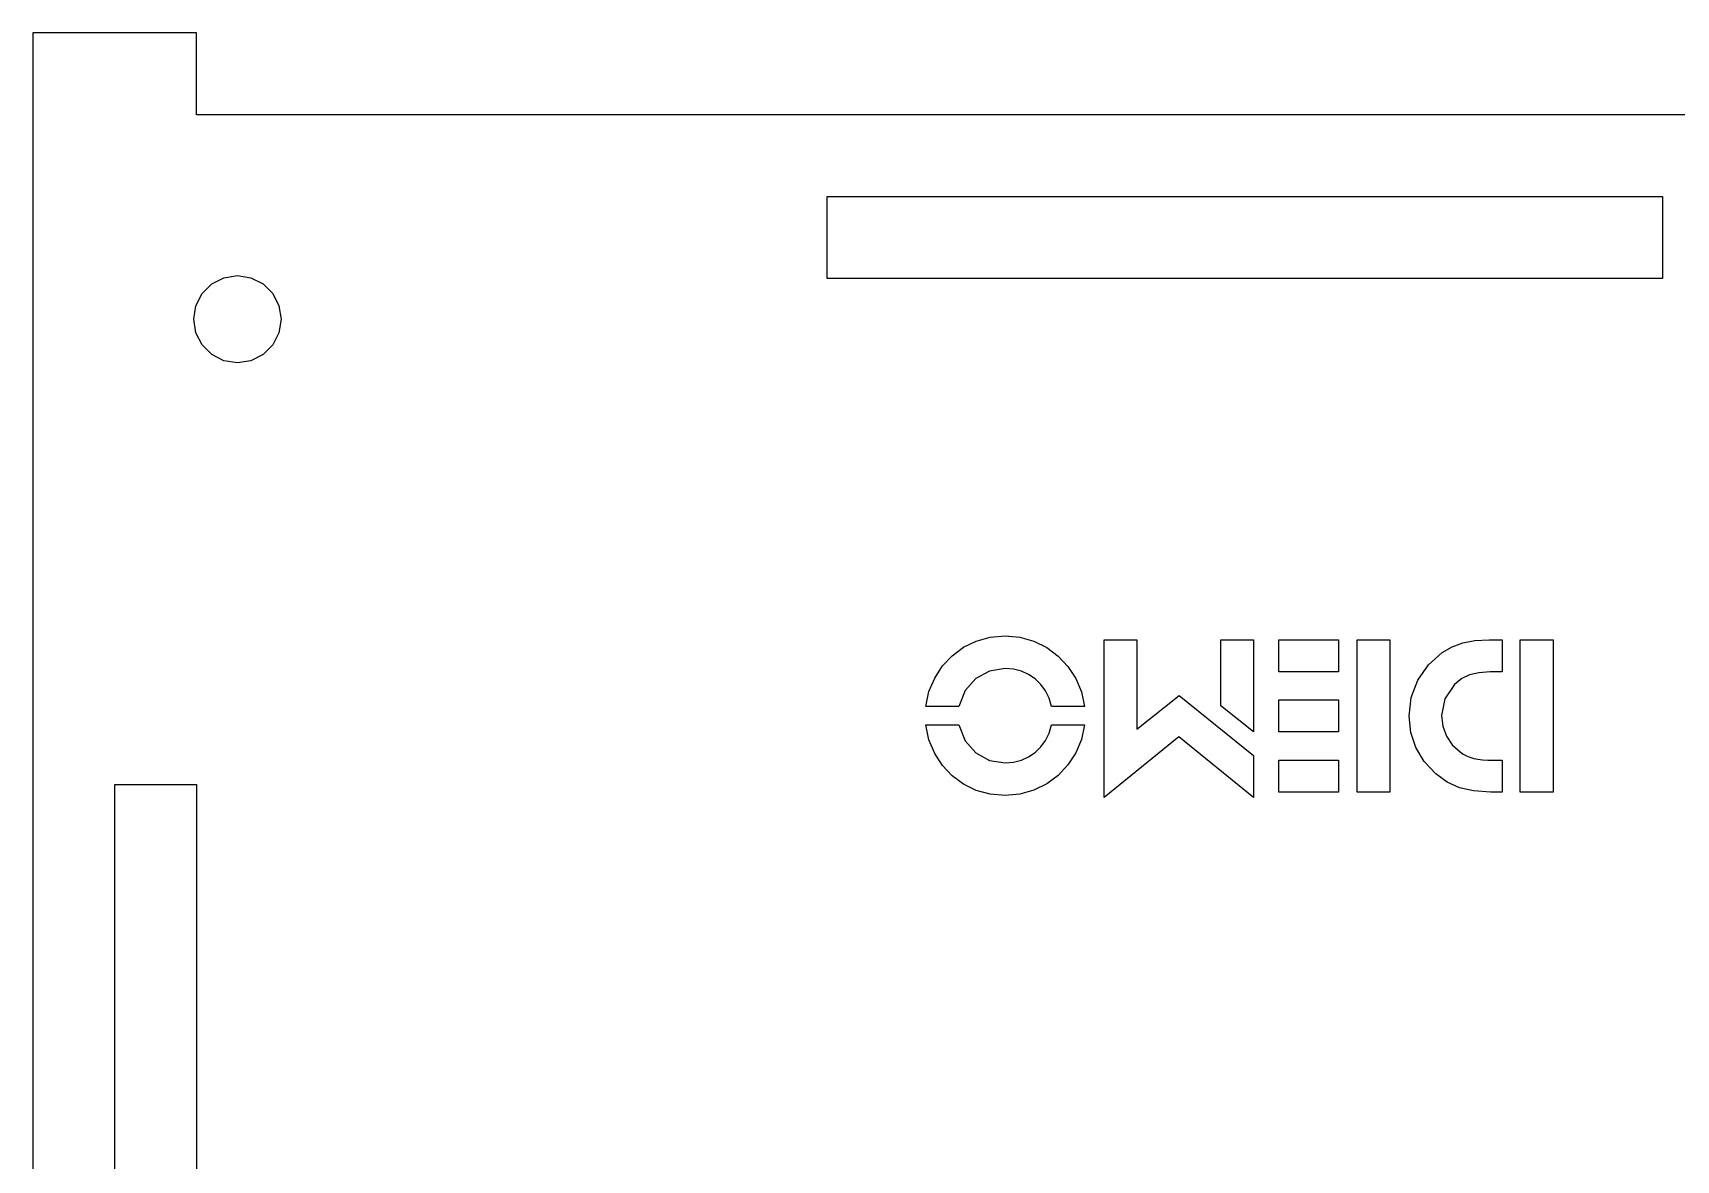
# Model space of a CAD drawing. Header units: metres. Extents: x 0 to 786, y 0 to 155.
# Drawn here: x 297.6 to 357.9, y 41.3 to 82.6 of the extents above; entities that cross this region are included whole.
import ezdxf

# ---------------------------------------------------------------- set-up
doc = ezdxf.new("R2010")
doc.units = ezdxf.units.M

msp = doc.modelspace()

# ---------------------------------------------------------------- linework, layer by layer
for p, q in [((303.61, 82.6465), (297.61, 82.6465)), ((297.61, 82.6465), (297.61, 32.8872)), ((303.61, 79.6465), (303.61, 82.6465)), ((380.48, 79.6465), (303.61, 79.6465)), ((326.733, 73.6465), (326.733, 76.6465)), ((326.733, 76.6465), (357.357, 76.6465)), ((357.357, 76.6465), (357.357, 73.6465)), ((304.17, 73.4409), (304.616, 73.6682)), ((304.616, 73.6682), (305.11, 73.7465)), ((305.11, 73.7465), (305.604, 73.6682)), ((305.604, 73.6682), (306.05, 73.4409)), ((357.357, 73.6465), (326.733, 73.6465)), ((303.588, 72.6409), (303.816, 73.087)), ((303.816, 73.087), (304.17, 73.4409)), ((306.05, 73.4409), (306.404, 73.087)), ((306.404, 73.087), (306.632, 72.6409)), ((303.51, 72.1465), (303.588, 72.6409)), ((306.632, 72.6409), (306.71, 72.1465)), ((303.588, 71.6521), (303.51, 72.1465)), ((306.71, 72.1465), (306.632, 71.6521)), ((303.816, 71.206), (303.588, 71.6521)), ((304.17, 70.8521), (303.816, 71.206)), ((306.404, 71.206), (306.05, 70.8521)), ((306.632, 71.6521), (306.404, 71.206)), ((304.616, 70.6248), (304.17, 70.8521)), ((305.11, 70.5465), (304.616, 70.6248)), ((305.604, 70.6248), (305.11, 70.5465)), ((306.05, 70.8521), (305.604, 70.6248)), ((331.731, 60.1219), (332.2, 60.3518)), ((332.2, 60.3518), (332.711, 60.4953)), ((332.711, 60.4953), (333.254, 60.5431)), ((333.254, 60.5431), (333.798, 60.4943)), ((333.798, 60.4943), (334.312, 60.3476)), ((334.312, 60.3476), (334.785, 60.1136)), ((336.883, 54.6187), (336.883, 60.3934)), ((336.883, 60.3934), (338.083, 60.3934)), ((338.083, 60.3934), (338.083, 57.1186)), ((341.166, 57.9769), (341.166, 60.3934)), ((341.166, 60.3934), (342.366, 60.3934)), ((342.366, 60.3934), (342.366, 57.0186)), ((343.288, 59.226), (343.288, 60.3934)), ((343.288, 60.3934), (345.479, 60.3934)), ((345.479, 60.3934), (345.479, 59.226)), ((346.162, 54.8177), (346.162, 60.3934)), ((346.162, 60.3934), (347.362, 60.3934)), ((347.362, 60.3934), (347.362, 54.8177)), ((349.649, 60.1433), (350.04, 60.285)), ((350.04, 60.285), (350.483, 60.3663)), ((350.483, 60.3663), (351.002, 60.3934)), ((351.002, 60.3934), (351.477, 60.3934)), ((351.477, 60.3934), (351.477, 59.2183)), ((352.144, 54.8177), (352.144, 60.3934)), ((352.144, 60.3934), (353.344, 60.3934)), ((353.344, 60.3934), (353.344, 54.8177)), ((330.962, 59.4375), (331.316, 59.8151)), ((331.316, 59.8151), (331.731, 60.1219)), ((334.785, 60.1136), (335.204, 59.8027)), ((335.204, 59.8027), (335.561, 59.4219)), ((348.774, 59.4808), (349.286, 59.935)), ((349.286, 59.935), (349.649, 60.1433)), ((330.675, 58.995), (330.962, 59.4375)), ((332.679, 59.2523), (332.179, 58.9742)), ((333.262, 59.345), (332.679, 59.2523)), ((333.568, 59.3201), (333.262, 59.345)), ((333.854, 59.2451), (333.568, 59.3201)), ((334.116, 59.1243), (333.854, 59.2451)), ((334.354, 58.9618), (334.116, 59.1243)), ((335.561, 59.4219), (335.85, 58.9783)), ((345.479, 59.226), (343.288, 59.226)), ((348.39, 58.9182), (348.774, 59.4808)), ((350.281, 59.1142), (349.997, 58.9735)), ((350.62, 59.1923), (350.281, 59.1142)), ((351.044, 59.2183), (350.62, 59.1923)), ((351.477, 59.2183), (351.044, 59.2183)), ((330.346, 57.9535), (330.465, 58.4972)), ((330.465, 58.4972), (330.675, 58.995)), ((331.794, 58.5336), (331.554, 57.9535)), ((332.179, 58.9742), (331.794, 58.5336)), ((334.562, 58.7607), (334.354, 58.9618)), ((334.737, 58.5243), (334.562, 58.7607)), ((334.872, 58.2545), (334.737, 58.5243)), ((335.85, 58.9783), (336.057, 58.4847)), ((336.057, 58.4847), (336.17, 57.9535)), ((348.149, 58.2806), (348.39, 58.9182)), ((349.736, 58.76), (349.379, 58.2288)), ((349.997, 58.9735), (349.736, 58.76)), ((331.554, 57.9535), (330.346, 57.9535)), ((334.962, 57.9535), (334.872, 58.2545)), ((336.17, 57.9535), (334.962, 57.9535)), ((338.083, 57.1186), (339.632, 58.3602)), ((339.632, 58.3602), (342.366, 56.152)), ((342.366, 57.0186), (341.166, 57.9769)), ((343.288, 57.0257), (343.288, 58.1931)), ((343.288, 58.1931), (345.479, 58.1931)), ((345.479, 58.1931), (345.479, 57.0257)), ((348.069, 57.6014), (348.149, 58.2806)), ((349.379, 58.2288), (349.261, 57.6184)), ((330.465, 56.7331), (330.346, 57.2768)), ((330.346, 57.2768), (331.554, 57.2768)), ((331.554, 57.2768), (331.794, 56.6966)), ((334.872, 56.981), (334.962, 57.2768)), ((334.962, 57.2768), (336.17, 57.2768)), ((336.17, 57.2768), (336.057, 56.7456)), ((348.132, 57.0045), (348.069, 57.6014)), ((349.261, 57.6184), (349.306, 57.2298)), ((330.675, 56.2353), (330.465, 56.7331)), ((331.794, 56.6966), (332.179, 56.256)), ((334.562, 56.4706), (334.737, 56.7102)), ((334.737, 56.7102), (334.872, 56.981)), ((336.057, 56.7456), (335.85, 56.2519)), ((339.624, 56.8353), (336.883, 54.6187)), ((342.366, 54.6187), (339.624, 56.8353)), ((345.479, 57.0257), (343.288, 57.0257)), ((348.319, 56.4471), (348.132, 57.0045)), ((349.306, 57.2298), (349.44, 56.8642)), ((349.44, 56.8642), (349.653, 56.5424)), ((330.962, 55.7928), (330.675, 56.2353)), ((332.179, 56.256), (332.679, 55.9779)), ((333.854, 55.9852), (334.116, 56.106)), ((334.116, 56.106), (334.354, 56.2686)), ((334.354, 56.2686), (334.562, 56.4706)), ((335.85, 56.2519), (335.561, 55.8084)), ((342.366, 56.152), (342.366, 54.6187)), ((348.625, 55.9377), (348.319, 56.4471)), ((349.653, 56.5424), (349.936, 56.2851)), ((349.936, 56.2851), (350.053, 56.208)), ((350.053, 56.208), (350.173, 56.1434)), ((350.173, 56.1434), (350.299, 56.0903)), ((350.299, 56.0903), (350.436, 56.0476)), ((350.436, 56.0476), (350.587, 56.0163)), ((331.316, 55.4152), (330.962, 55.7928)), ((332.679, 55.9779), (333.262, 55.8852)), ((333.262, 55.8852), (333.568, 55.9102)), ((333.568, 55.9102), (333.854, 55.9852)), ((335.561, 55.8084), (335.204, 55.4276)), ((343.288, 54.8177), (343.288, 55.9851)), ((343.288, 55.9851), (345.479, 55.9851)), ((345.479, 55.9851), (345.479, 54.8177)), ((349.044, 55.4844), (348.625, 55.9377)), ((349.462, 55.1823), (349.044, 55.4844)), ((350.587, 56.0163), (350.756, 55.9976)), ((350.756, 55.9976), (350.949, 55.9882)), ((350.949, 55.9882), (351.169, 55.9851)), ((351.169, 55.9851), (351.477, 55.9851)), ((351.477, 55.9851), (351.477, 54.8177)), ((300.61, 27.5488), (300.61, 55.0977)), ((300.61, 55.0977), (303.61, 55.0977)), ((303.61, 55.0977), (303.61, 27.5488)), ((331.731, 55.1084), (331.316, 55.4152)), ((332.2, 54.8785), (331.731, 55.1084)), ((332.711, 54.735), (332.2, 54.8785)), ((334.312, 54.8827), (333.798, 54.736)), ((334.785, 55.1167), (334.312, 54.8827)), ((335.204, 55.4276), (334.785, 55.1167)), ((349.915, 54.976), (349.462, 55.1823)), ((350.435, 54.8573), (349.915, 54.976)), ((351.052, 54.8177), (350.435, 54.8573)), ((333.254, 54.6871), (332.711, 54.735)), ((333.798, 54.736), (333.254, 54.6871)), ((345.479, 54.8177), (343.288, 54.8177)), ((347.362, 54.8177), (346.162, 54.8177)), ((351.477, 54.8177), (351.052, 54.8177)), ((353.344, 54.8177), (352.144, 54.8177))]:
    msp.add_line(p, q)

doc.saveas('drawing.dxf')
